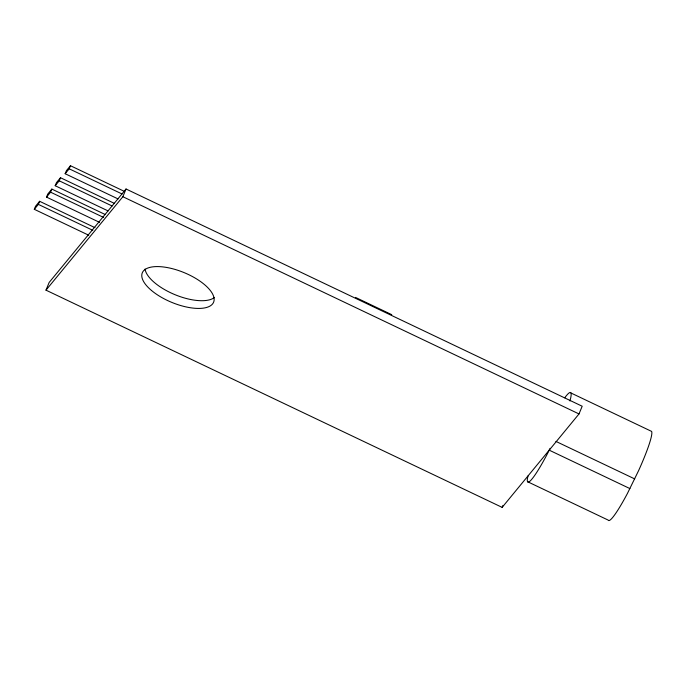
<?xml version="1.0" encoding="UTF-8"?>
<svg xmlns="http://www.w3.org/2000/svg" width="686" height="686" viewBox="0 0 686 686"><rect width="100%" height="100%" fill="white"/><g stroke="black" fill="none" stroke-linecap="round" stroke-linejoin="round"><path stroke-width="1.03" d="M528.023 475.921L527.423 478.511A49.581 5.72 -64.5 0 0 546.733 455.041L550.138 448.335M88.734 235.221L34.3 209.307L35.569 206.22L39.617 201.298L95.002 227.675M34.3 209.307L38.347 204.385L39.617 201.298M99.573 222.358L46.528 197.105L47.797 194.018L51.844 189.096L104.889 214.358M46.528 197.105L50.575 192.183L51.844 189.096M108.071 210.911L55.189 185.726L56.458 182.639L60.505 177.725L114.348 203.365M55.189 185.726L59.236 180.804L60.505 177.725M118.052 198.914L65.153 173.721L66.422 170.643L70.469 165.72L124.329 191.368M65.153 173.721L69.2 168.807L70.469 165.72M45.988 290.161L49.16 282.443L126.035 189.002L582.191 406.232L579.01 413.941L502.143 507.383L45.988 290.161L122.863 196.719L126.035 189.002M502.143 507.383L502.932 505.453M570.906 392.967L651.597 431.391A49.581 5.72 -64.5 0 1 638.657 470.502L627.424 493.466A49.581 5.72 -64.5 0 1 608.216 520.117L527.525 481.692M355.52 297.415L391.749 314.668M69.2 168.807L122.099 194.001M122.863 196.719L579.01 413.941M59.236 180.804L112.118 205.989M50.575 192.183L103.62 217.445M555.926 441.407L634.696 478.914M38.347 204.385L92.782 230.307M549.212 450.162L629.902 488.586M564.741 397.803A49.581 5.72 -64.5 0 1 569.955 400.967M214.418 297.518A38.562 16.112 22.4 0 1 175.119 294.74A38.562 16.112 22.4 0 1 145.046 269.041M151.469 290.452A38.562 16.112 22.4 0 0 212.54 303.975A38.562 16.112 22.4 0 0 169.862 268.089A38.562 16.112 22.4 0 0 151.469 290.452"/></g></svg>
